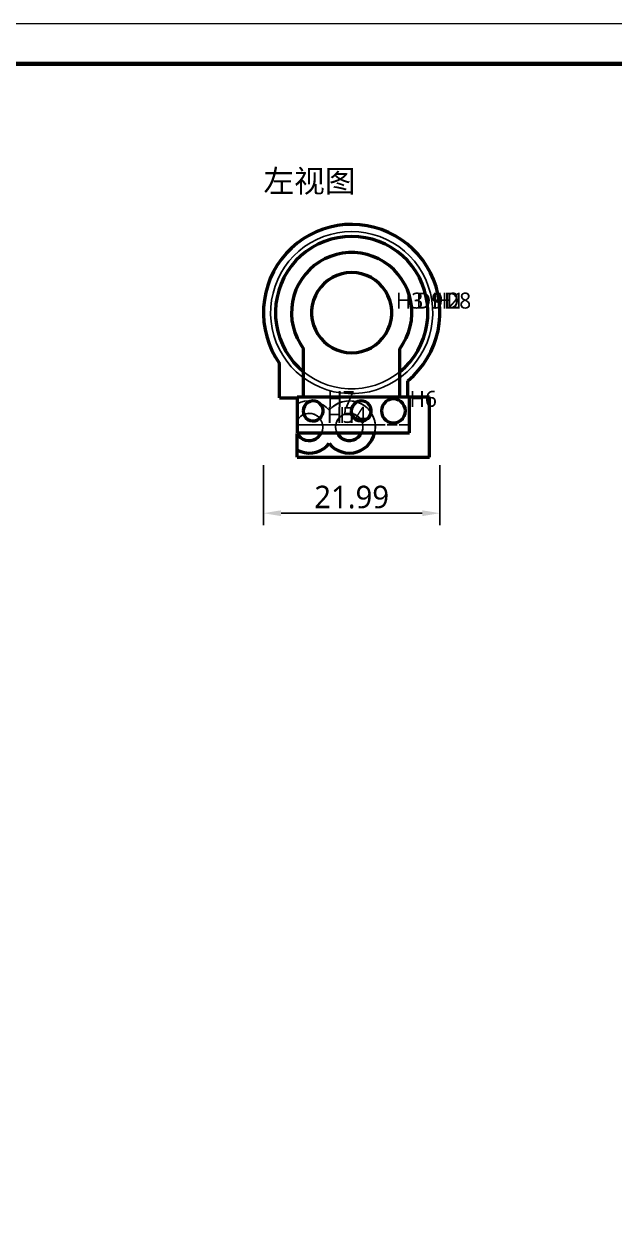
# Model space of a CAD drawing. Header units: millimetres. Extents: x 0 to 420, y 0 to 297.
# Drawn here: x 146.7 to 220.2, y 148.5 to 297 of the extents above; entities that cross this region are included whole.
import ezdxf

# ---------------------------------------------------------------- set-up
doc = ezdxf.new("R2010")
doc.units = ezdxf.units.MM
doc.linetypes.add('DASHED', pattern=[1.524, 1.27, -0.254])
for name, color, linetype, lineweight in [('DIM', 3, 'CONTINUOUS', 18), ('FRAME', 7, 'CONTINUOUS', 70), ('HIDDEN', 8, 'DASHED', 25), ('TEXT', 7, 'CONTINUOUS', 25), ('VISIBLE', 7, 'CONTINUOUS', 50)]:
    doc.layers.add(name, color=color, linetype=linetype, lineweight=lineweight)
doc.styles.add('CJK', font='NotoSansCJK-Regular.ttc')
doc.dimstyles.new('GB', dxfattribs={"dimtxt": 2.8, "dimasz": 2.2, "dimexe": 1.5, "dimexo": 1, "dimgap": 0.6, "dimtad": 1, "dimlfac": 100, "dimzin": 12, "dimdsep": 46, "dimtxsty": 'CJK', "dimcen": 2.5, "dimazin": 3, "dimtfac": 0.5, "dimtmove": 2, "dimatfit": 3})

msp = doc.modelspace()

# ---------------------------------------------------------------- linework, layer by layer
at = {"layer": 'FRAME', "lineweight": 18}
msp.add_lwpolyline([(0, 0), (420, 0), (420, 297), (0, 297)], close=True, dxfattribs=at)
at = {"layer": 'FRAME'}
msp.add_lwpolyline([(25, 5), (415, 5), (415, 292), (25, 292)], close=True, dxfattribs=at)
at = {"layer": 'HIDDEN'}
for points in [[(178.49718, 254.67544), (177.99675, 255.45548), (177.56375, 256.27486), (177.20126, 257.12779), (176.91186, 258.0082), (176.69759, 258.90985), (176.55998, 259.82634), (176.5, 260.75116), (176.51808, 261.67774), (176.6141, 262.59951), (176.78736, 263.50993), (177.03665, 264.40253), (177.36019, 265.27098), (177.75568, 266.10912), (178.22032, 266.91099), (178.75081, 267.6709), (179.34338, 268.38346), (179.99383, 269.04361), (180.69754, 269.64666), (181.44951, 270.18834), (182.24441, 270.6648), (183.0766, 271.07266), (183.94017, 271.40902), (184.82898, 271.67149), (185.73674, 271.85821), (186.65699, 271.96787), (187.5832, 271.99966), (188.5088, 271.95338), (189.42723, 271.82936), (190.33195, 271.62846), (191.21655, 271.35212), (192.07475, 271.0023), (192.90046, 270.58147), (193.68781, 270.09264), (194.43122, 269.53927), (195.12542, 268.92528), (195.76546, 268.25504), (196.34682, 267.5333), (196.86536, 266.76519), (197.3174, 265.95615), (197.69973, 265.11193), (198.00965, 264.23853), (198.24495, 263.34214), (198.40395, 262.42912), (198.48554, 261.50596), (198.48913, 260.57921), (198.4147, 259.65544), (198.26277, 258.74122), (198.03443, 257.84303), (197.73129, 256.96725), (197.35551, 256.1201), (196.90975, 255.30758), (196.39718, 254.53547), (195.82143, 253.80925), (195.1866, 253.13407), (194.49718, 252.51472)], [(187.49718, 271.1), (188.38982, 271.06048), (189.27548, 270.94222), (190.14721, 270.74615), (190.99821, 270.4738), (191.8218, 270.1273), (192.61155, 269.70938), (193.36127, 269.22329), (194.0651, 268.67284), (194.71753, 268.06234), (195.31344, 267.39657), (195.84819, 266.68074), (196.31757, 265.92045), (196.71792, 265.12164), (197.04611, 264.29059), (197.29957, 263.43377), (197.47631, 262.55791), (197.57495, 261.66986), (197.59471, 260.77657), (197.53545, 259.88502), (197.39763, 259.0022), (197.18232, 258.13502), (196.89121, 257.29025), (196.52659, 256.47453), (196.09129, 255.69422), (195.58873, 254.95543), (195.02285, 254.26395), (194.39807, 253.62519), (193.71928, 253.04415), (192.99179, 252.52537), (192.2213, 252.07292), (191.41384, 251.69034), (190.57572, 251.38061), (189.71351, 251.14617), (188.83396, 250.98885), (187.94394, 250.90989), (187.05043, 250.90989), (186.16041, 250.98885), (185.28086, 251.14617), (184.41865, 251.38061), (183.58053, 251.69034), (182.77307, 252.07292), (182.00258, 252.52537), (181.27509, 253.04415), (180.5963, 253.62519), (179.97152, 254.26395), (179.40564, 254.95543), (178.90308, 255.69422), (178.46778, 256.47453), (178.10316, 257.29025), (177.81205, 258.13502), (177.59674, 259.0022), (177.45892, 259.88502), (177.39966, 260.77657), (177.41942, 261.66986), (177.51806, 262.55791), (177.6948, 263.43377), (177.94826, 264.29059), (178.27644, 265.12164), (178.6768, 265.92045), (179.14618, 266.68074), (179.68093, 267.39657), (180.27684, 268.06234), (180.92927, 268.67284), (181.6331, 269.22329), (182.38282, 269.70938), (183.17257, 270.1273), (183.99616, 270.4738), (184.84716, 270.74615), (185.71889, 270.94222), (186.60455, 271.06048), (187.49718, 271.1)], [(187.49718, 271.1), (188.38982, 271.06048), (189.27548, 270.94222), (190.14721, 270.74615), (190.99821, 270.4738), (191.8218, 270.1273), (192.61155, 269.70938), (193.36127, 269.22329), (194.0651, 268.67284), (194.71753, 268.06234), (195.31344, 267.39657), (195.84819, 266.68074), (196.31757, 265.92045), (196.71792, 265.12164), (197.04611, 264.29059), (197.29957, 263.43377), (197.47631, 262.55791), (197.57495, 261.66986), (197.59471, 260.77657), (197.53545, 259.88502), (197.39763, 259.0022), (197.18232, 258.13502), (196.89121, 257.29025), (196.52659, 256.47453), (196.09129, 255.69422), (195.58873, 254.95543), (195.02285, 254.26395), (194.39807, 253.62519), (193.71928, 253.04415), (192.99179, 252.52537), (192.2213, 252.07292), (191.41384, 251.69034), (190.57572, 251.38061), (189.71351, 251.14617), (188.83396, 250.98885), (187.94394, 250.90989), (187.05043, 250.90989), (186.16041, 250.98885), (185.28086, 251.14617), (184.41865, 251.38061), (183.58053, 251.69034), (182.77307, 252.07292), (182.00258, 252.52537), (181.27509, 253.04415), (180.5963, 253.62519), (179.97152, 254.26395), (179.40564, 254.95543), (178.90308, 255.69422), (178.46778, 256.47453), (178.10316, 257.29025), (177.81205, 258.13502), (177.59674, 259.0022), (177.45892, 259.88502), (177.39966, 260.77657), (177.41942, 261.66986), (177.51806, 262.55791), (177.6948, 263.43377), (177.94826, 264.29059), (178.27644, 265.12164), (178.6768, 265.92045), (179.14618, 266.68074), (179.68093, 267.39657), (180.27684, 268.06234), (180.92927, 268.67284), (181.6331, 269.22329), (182.38282, 269.70938), (183.17257, 270.1273), (183.99616, 270.4738), (184.84716, 270.74615), (185.71889, 270.94222), (186.60455, 271.06048), (187.49718, 271.1)], [(187.49718, 271.1), (188.38982, 271.06048), (189.27548, 270.94222), (190.14721, 270.74615), (190.99821, 270.4738), (191.8218, 270.1273), (192.61155, 269.70938), (193.36127, 269.22329), (194.0651, 268.67284), (194.71753, 268.06234), (195.31344, 267.39657), (195.84819, 266.68074), (196.31757, 265.92045), (196.71792, 265.12164), (197.04611, 264.29059), (197.29957, 263.43377), (197.47631, 262.55791), (197.57495, 261.66986), (197.59471, 260.77657), (197.53545, 259.88502), (197.39763, 259.0022), (197.18232, 258.13502), (196.89121, 257.29025), (196.52659, 256.47453), (196.09129, 255.69422), (195.58873, 254.95543), (195.02285, 254.26395), (194.39807, 253.62519), (193.71928, 253.04415), (192.99179, 252.52537), (192.2213, 252.07292), (191.41384, 251.69034), (190.57572, 251.38061), (189.71351, 251.14617), (188.83396, 250.98885), (187.94394, 250.90989), (187.05043, 250.90989), (186.16041, 250.98885), (185.28086, 251.14617), (184.41865, 251.38061), (183.58053, 251.69034), (182.77307, 252.07292), (182.00258, 252.52537), (181.27509, 253.04415), (180.5963, 253.62519), (179.97152, 254.26395), (179.40564, 254.95543), (178.90308, 255.69422), (178.46778, 256.47453), (178.10316, 257.29025), (177.81205, 258.13502), (177.59674, 259.0022), (177.45892, 259.88502), (177.39966, 260.77657), (177.41942, 261.66986), (177.51806, 262.55791), (177.6948, 263.43377), (177.94826, 264.29059), (178.27644, 265.12164), (178.6768, 265.92045), (179.14618, 266.68074), (179.68093, 267.39657), (180.27684, 268.06234), (180.92927, 268.67284), (181.6331, 269.22329), (182.38282, 269.70938), (183.17257, 270.1273), (183.99616, 270.4738), (184.84716, 270.74615), (185.71889, 270.94222), (186.60455, 271.06048), (187.49718, 271.1)], [(187.49718, 271.1), (188.38982, 271.06048), (189.27548, 270.94222), (190.14721, 270.74615), (190.99821, 270.4738), (191.8218, 270.1273), (192.61155, 269.70938), (193.36127, 269.22329), (194.0651, 268.67284), (194.71753, 268.06234), (195.31344, 267.39657), (195.84819, 266.68074), (196.31757, 265.92045), (196.71792, 265.12164), (197.04611, 264.29059), (197.29957, 263.43377), (197.47631, 262.55791), (197.57495, 261.66986), (197.59471, 260.77657), (197.53545, 259.88502), (197.39763, 259.0022), (197.18232, 258.13502), (196.89121, 257.29025), (196.52659, 256.47453), (196.09129, 255.69422), (195.58873, 254.95543), (195.02285, 254.26395), (194.39807, 253.62519), (193.71928, 253.04415), (192.99179, 252.52537), (192.2213, 252.07292), (191.41384, 251.69034), (190.57572, 251.38061), (189.71351, 251.14617), (188.83396, 250.98885), (187.94394, 250.90989), (187.05043, 250.90989), (186.16041, 250.98885), (185.28086, 251.14617), (184.41865, 251.38061), (183.58053, 251.69034), (182.77307, 252.07292), (182.00258, 252.52537), (181.27509, 253.04415), (180.5963, 253.62519), (179.97152, 254.26395), (179.40564, 254.95543), (178.90308, 255.69422), (178.46778, 256.47453), (178.10316, 257.29025), (177.81205, 258.13502), (177.59674, 259.0022), (177.45892, 259.88502), (177.39966, 260.77657), (177.41942, 261.66986), (177.51806, 262.55791), (177.6948, 263.43377), (177.94826, 264.29059), (178.27644, 265.12164), (178.6768, 265.92045), (179.14618, 266.68074), (179.68093, 267.39657), (180.27684, 268.06234), (180.92927, 268.67284), (181.6331, 269.22329), (182.38282, 269.70938), (183.17257, 270.1273), (183.99616, 270.4738), (184.84716, 270.74615), (185.71889, 270.94222), (186.60455, 271.06048), (187.49718, 271.1)], [(187.49718, 270.5), (186.6333, 270.46064), (185.77658, 270.34289), (184.93412, 270.14771), (184.11289, 269.87674), (183.31971, 269.53221), (182.56114, 269.11698), (181.84347, 268.6345), (181.17265, 268.08875), (180.55424, 267.48425), (179.99336, 266.82603), (179.49466, 266.11954), (179.06228, 265.37062), (178.69978, 264.58548), (178.41018, 263.77064), (178.19589, 262.93283), (178.05866, 262.07901), (177.99965, 261.21625), (178.01933, 260.3517), (178.11755, 259.49252), (178.2935, 258.64583), (178.54571, 257.81864), (178.87209, 257.01782), (179.26994, 256.25), (179.73597, 255.52154), (180.26631, 254.83847), (180.85657, 254.20646), (181.50185, 253.63074), (182.19681, 253.11609), (182.93569, 252.66677), (183.71237, 252.28649), (184.52042, 251.97842), (185.35313, 251.74511), (186.2036, 251.58848), (187.0648, 251.50985), (187.92957, 251.50985), (188.79077, 251.58848), (189.64124, 251.74511), (190.47395, 251.97842), (191.282, 252.28649), (192.05868, 252.66677), (192.79756, 253.11609), (193.49252, 253.63074), (194.1378, 254.20646), (194.72806, 254.83847), (195.2584, 255.52154), (195.72443, 256.25), (196.12228, 257.01782), (196.44866, 257.81864), (196.70087, 258.64583), (196.87682, 259.49252), (196.97504, 260.3517), (196.99472, 261.21625), (196.93571, 262.07901), (196.79848, 262.93283), (196.58419, 263.77064), (196.29459, 264.58548), (195.93209, 265.37062), (195.49971, 266.11954), (195.00101, 266.82603), (194.44013, 267.48425), (193.82172, 268.08875), (193.1509, 268.6345), (192.43323, 269.11698), (191.67466, 269.53221), (190.88148, 269.87674), (190.06025, 270.14771), (189.21779, 270.34289), (188.36107, 270.46064), (187.49718, 270.5)], [(187.49718, 270.5), (186.6333, 270.46064), (185.77658, 270.34289), (184.93412, 270.14771), (184.11289, 269.87674), (183.31971, 269.53221), (182.56114, 269.11698), (181.84347, 268.6345), (181.17265, 268.08875), (180.55424, 267.48425), (179.99336, 266.82603), (179.49466, 266.11954), (179.06228, 265.37062), (178.69978, 264.58548), (178.41018, 263.77064), (178.19589, 262.93283), (178.05866, 262.07901), (177.99965, 261.21625), (178.01933, 260.3517), (178.11755, 259.49252), (178.2935, 258.64583), (178.54571, 257.81864), (178.87209, 257.01782), (179.26994, 256.25), (179.73597, 255.52154), (180.26631, 254.83847), (180.85657, 254.20646), (181.50185, 253.63074), (182.19681, 253.11609), (182.93569, 252.66677), (183.71237, 252.28649), (184.52042, 251.97842), (185.35313, 251.74511), (186.2036, 251.58848), (187.0648, 251.50985), (187.92957, 251.50985), (188.79077, 251.58848), (189.64124, 251.74511), (190.47395, 251.97842), (191.282, 252.28649), (192.05868, 252.66677), (192.79756, 253.11609), (193.49252, 253.63074), (194.1378, 254.20646), (194.72806, 254.83847), (195.2584, 255.52154), (195.72443, 256.25), (196.12228, 257.01782), (196.44866, 257.81864), (196.70087, 258.64583), (196.87682, 259.49252), (196.97504, 260.3517), (196.99472, 261.21625), (196.93571, 262.07901), (196.79848, 262.93283), (196.58419, 263.77064), (196.29459, 264.58548), (195.93209, 265.37062), (195.49971, 266.11954), (195.00101, 266.82603), (194.44013, 267.48425), (193.82172, 268.08875), (193.1509, 268.6345), (192.43323, 269.11698), (191.67466, 269.53221), (190.88148, 269.87674), (190.06025, 270.14771), (189.21779, 270.34289), (188.36107, 270.46064), (187.49718, 270.5)], [(187.49718, 270.5), (186.6333, 270.46064), (185.77658, 270.34289), (184.93412, 270.14771), (184.11289, 269.87674), (183.31971, 269.53221), (182.56114, 269.11698), (181.84347, 268.6345), (181.17265, 268.08875), (180.55424, 267.48425), (179.99336, 266.82603), (179.49466, 266.11954), (179.06228, 265.37062), (178.69978, 264.58548), (178.41018, 263.77064), (178.19589, 262.93283), (178.05866, 262.07901), (177.99965, 261.21625), (178.01933, 260.3517), (178.11755, 259.49252), (178.2935, 258.64583), (178.54571, 257.81864), (178.87209, 257.01782), (179.26994, 256.25), (179.73597, 255.52154), (180.26631, 254.83847), (180.85657, 254.20646), (181.50185, 253.63074), (182.19681, 253.11609), (182.93569, 252.66677), (183.71237, 252.28649), (184.52042, 251.97842), (185.35313, 251.74511), (186.2036, 251.58848), (187.0648, 251.50985), (187.92957, 251.50985), (188.79077, 251.58848), (189.64124, 251.74511), (190.47395, 251.97842), (191.282, 252.28649), (192.05868, 252.66677), (192.79756, 253.11609), (193.49252, 253.63074), (194.1378, 254.20646), (194.72806, 254.83847), (195.2584, 255.52154), (195.72443, 256.25), (196.12228, 257.01782), (196.44866, 257.81864), (196.70087, 258.64583), (196.87682, 259.49252), (196.97504, 260.3517), (196.99472, 261.21625), (196.93571, 262.07901), (196.79848, 262.93283), (196.58419, 263.77064), (196.29459, 264.58548), (195.93209, 265.37062), (195.49971, 266.11954), (195.00101, 266.82603), (194.44013, 267.48425), (193.82172, 268.08875), (193.1509, 268.6345), (192.43323, 269.11698), (191.67466, 269.53221), (190.88148, 269.87674), (190.06025, 270.14771), (189.21779, 270.34289), (188.36107, 270.46064), (187.49718, 270.5)], [(187.49718, 270.5), (186.6333, 270.46064), (185.77658, 270.34289), (184.93412, 270.14771), (184.11289, 269.87674), (183.31971, 269.53221), (182.56114, 269.11698), (181.84347, 268.6345), (181.17265, 268.08875), (180.55424, 267.48425), (179.99336, 266.82603), (179.49466, 266.11954), (179.06228, 265.37062), (178.69978, 264.58548), (178.41018, 263.77064), (178.19589, 262.93283), (178.05866, 262.07901), (177.99965, 261.21625), (178.01933, 260.3517), (178.11755, 259.49252), (178.2935, 258.64583), (178.54571, 257.81864), (178.87209, 257.01782), (179.26994, 256.25), (179.73597, 255.52154), (180.26631, 254.83847), (180.85657, 254.20646), (181.50185, 253.63074), (182.19681, 253.11609), (182.93569, 252.66677), (183.71237, 252.28649), (184.52042, 251.97842), (185.35313, 251.74511), (186.2036, 251.58848), (187.0648, 251.50985), (187.92957, 251.50985), (188.79077, 251.58848), (189.64124, 251.74511), (190.47395, 251.97842), (191.282, 252.28649), (192.05868, 252.66677), (192.79756, 253.11609), (193.49252, 253.63074), (194.1378, 254.20646), (194.72806, 254.83847), (195.2584, 255.52154), (195.72443, 256.25), (196.12228, 257.01782), (196.44866, 257.81864), (196.70087, 258.64583), (196.87682, 259.49252), (196.97504, 260.3517), (196.99472, 261.21625), (196.93571, 262.07901), (196.79848, 262.93283), (196.58419, 263.77064), (196.29459, 264.58548), (195.93209, 265.37062), (195.49971, 266.11954), (195.00101, 266.82603), (194.44013, 267.48425), (193.82172, 268.08875), (193.1509, 268.6345), (192.43323, 269.11698), (191.67466, 269.53221), (190.88148, 269.87674), (190.06025, 270.14771), (189.21779, 270.34289), (188.36107, 270.46064), (187.49718, 270.5)], [(187.49718, 270.5), (186.6333, 270.46064), (185.77658, 270.34289), (184.93412, 270.14771), (184.11289, 269.87674), (183.31971, 269.53221), (182.56114, 269.11698), (181.84347, 268.6345), (181.17265, 268.08875), (180.55424, 267.48425), (179.99336, 266.82603), (179.49466, 266.11954), (179.06228, 265.37062), (178.69978, 264.58548), (178.41018, 263.77064), (178.19589, 262.93283), (178.05866, 262.07901), (177.99965, 261.21625), (178.01933, 260.3517), (178.11755, 259.49252), (178.2935, 258.64583), (178.54571, 257.81864), (178.87209, 257.01782), (179.26994, 256.25), (179.73597, 255.52154), (180.26631, 254.83847), (180.85657, 254.20646), (181.50185, 253.63074), (182.19681, 253.11609), (182.93569, 252.66677), (183.71237, 252.28649), (184.52042, 251.97842), (185.35313, 251.74511), (186.2036, 251.58848), (187.0648, 251.50985), (187.92957, 251.50985), (188.79077, 251.58848), (189.64124, 251.74511), (190.47395, 251.97842), (191.282, 252.28649), (192.05868, 252.66677), (192.79756, 253.11609), (193.49252, 253.63074), (194.1378, 254.20646), (194.72806, 254.83847), (195.2584, 255.52154), (195.72443, 256.25), (196.12228, 257.01782), (196.44866, 257.81864), (196.70087, 258.64583), (196.87682, 259.49252), (196.97504, 260.3517), (196.99472, 261.21625), (196.93571, 262.07901), (196.79848, 262.93283), (196.58419, 263.77064), (196.29459, 264.58548), (195.93209, 265.37062), (195.49971, 266.11954), (195.00101, 266.82603), (194.44013, 267.48425), (193.82172, 268.08875), (193.1509, 268.6345), (192.43323, 269.11698), (191.67466, 269.53221), (190.88148, 269.87674), (190.06025, 270.14771), (189.21779, 270.34289), (188.36107, 270.46064), (187.49718, 270.5)], [(181.49718, 256.5), (181.06634, 257.1407), (180.70365, 257.82229), (180.41295, 258.53756), (180.19733, 259.27893), (180.05907, 260.03854), (179.99963, 260.80834), (180.01966, 261.58017), (180.11893, 262.34585), (180.29639, 263.09726), (180.55016, 263.82645), (180.87756, 264.52569), (181.2751, 265.18756), (181.73859, 265.80506), (182.26311, 266.37163), (182.84309, 266.88128), (183.4724, 267.32859), (184.14436, 267.70884), (184.85185, 268.01799), (185.58738, 268.25277), (186.34314, 268.41068), (187.11114, 268.49006), (187.88323, 268.49006), (188.65123, 268.41068), (189.40699, 268.25277), (190.14252, 268.01799), (190.85001, 267.70884), (191.52197, 267.32859), (192.15128, 266.88128), (192.73126, 266.37163), (193.25578, 265.80506), (193.71927, 265.18756), (194.11681, 264.52569), (194.44421, 263.82645), (194.69798, 263.09726), (194.87544, 262.34585), (194.97471, 261.58017), (194.99474, 260.80834), (194.9353, 260.03854), (194.79704, 259.27893), (194.58142, 258.53756), (194.29072, 257.82229), (193.92803, 257.1407), (193.49718, 256.5)], [(187.49718, 266), (186.87052, 265.96057), (186.25374, 265.84292), (185.65656, 265.64888), (185.08842, 265.38153), (184.55826, 265.04508), (184.07445, 264.64484), (183.64462, 264.18712), (183.27555, 263.67913), (182.97305, 263.1289), (182.7419, 262.54508), (182.58575, 261.93691), (182.50705, 261.31395), (182.50705, 260.68605), (182.58575, 260.06309), (182.7419, 259.45492), (182.97305, 258.8711), (183.27555, 258.32087), (183.64462, 257.81288), (184.07445, 257.35516), (184.55826, 256.95492), (185.08842, 256.61847), (185.65656, 256.35112), (186.25374, 256.15708), (186.87052, 256.03943), (187.49718, 256), (188.12385, 256.03943), (188.74063, 256.15708), (189.33781, 256.35112), (189.90595, 256.61847), (190.43611, 256.95492), (190.91992, 257.35516), (191.34975, 257.81288), (191.71882, 258.32087), (192.02132, 258.8711), (192.25247, 259.45492), (192.40862, 260.06309), (192.48732, 260.68605), (192.48732, 261.31395), (192.40862, 261.93691), (192.25247, 262.54508), (192.02132, 263.1289), (191.71882, 263.67913), (191.34975, 264.18712), (190.91992, 264.64484), (190.43611, 265.04508), (189.90595, 265.38153), (189.33781, 265.64888), (188.74063, 265.84292), (188.12385, 265.96057), (187.49718, 266)], [(181.49718, 250.5), (181.49718, 256.5)], [(193.49718, 250.5), (193.49718, 256.5)], [(178.49718, 250.4), (178.49718, 254.67544)], [(181.49718, 253.63454), (182.19249, 253.119), (182.93183, 252.66888), (183.70906, 252.28793), (184.51775, 251.9793), (185.35117, 251.74556), (186.20241, 251.58865), (187.0644, 251.50986), (187.92997, 251.50986), (188.79196, 251.58865), (189.6432, 251.74556), (190.47662, 251.9793), (191.28531, 252.28793), (192.06254, 252.66888), (192.80188, 253.119), (193.49718, 253.63454)], [(194.49718, 250.5), (194.49718, 252.51472)], [(178.49718, 250.4), (180.69718, 250.4)], [(197.19718, 250.5), (180.69718, 250.5)], [(180.69718, 250.5), (194.49718, 250.5)], [(194.49718, 250.5), (180.69718, 250.5)], [(180.69718, 250.5), (180.69718, 247.55)], [(180.69718, 250.4), (180.69718, 250.5)], [(180.69718, 250.4), (180.69718, 250.5)], [(184.69718, 248.82666), (184.35679, 249.1787), (183.96737, 249.47561), (183.53776, 249.71063), (183.07772, 249.87844), (182.59768, 249.97523), (182.10856, 249.99879), (181.62144, 249.9486), (181.1474, 249.82578), (180.69718, 249.63314)], [(184.69718, 248.82666), (184.35679, 249.1787), (183.96737, 249.47561), (183.53776, 249.71063), (183.07772, 249.87844), (182.59768, 249.97523), (182.10856, 249.99879), (181.62144, 249.9486), (181.1474, 249.82578), (180.69718, 249.63314)], [(180.69718, 249.63314), (180.69718, 247)], [(180.69718, 247.55), (180.69718, 249.63314)], [(181.44718, 248.75), (181.48646, 249.06086), (181.6018, 249.35219), (181.78597, 249.60568), (182.0274, 249.80541), (182.31091, 249.93882), (182.6187, 249.99753), (182.93141, 249.97786), (183.22941, 249.88103), (183.49396, 249.71314), (183.70846, 249.48473), (183.85941, 249.21016), (183.93733, 248.90667), (183.93733, 248.59333), (183.85941, 248.28984), (183.70846, 248.01527), (183.49396, 247.78686), (183.22941, 247.61897), (182.93141, 247.52214), (182.6187, 247.50247), (182.31091, 247.56118), (182.0274, 247.69459), (181.78597, 247.89432), (181.6018, 248.14781), (181.48646, 248.43914), (181.44718, 248.75)], [(193.49718, 250.5), (181.49718, 250.5)], [(193.49718, 250.5), (181.49718, 250.5)], [(184.69718, 248.82666), (185.03126, 249.17307), (185.41283, 249.46635), (185.83352, 249.70007), (186.28412, 249.8691), (186.75473, 249.96974), (187.23505, 249.99978), (187.71454, 249.95856), (188.18268, 249.84698), (188.62922, 249.6675), (189.04435, 249.42404), (189.41898, 249.12195), (189.74489, 248.76784), (190.01494, 248.36949), (190.2232, 247.93563), (190.36511, 247.47577), (190.43756, 247)], [(184.69718, 244.67334), (185.04295, 244.31654), (185.43905, 244.0166), (185.87625, 243.78055), (186.34432, 243.6139), (186.83233, 243.52055), (187.32886, 243.50267), (187.82231, 243.56069), (188.30116, 243.69325), (188.7542, 243.89724), (189.17085, 244.16792), (189.54137, 244.49894), (189.85711, 244.88257), (190.11068, 245.30985), (190.29616, 245.77078), (190.40921, 246.2546), (190.44718, 246.75), (190.40921, 247.2454), (190.29616, 247.72922), (190.11068, 248.19015), (189.85711, 248.61743), (189.54137, 249.00106), (189.17085, 249.33208), (188.7542, 249.60276), (188.30116, 249.80675), (187.82231, 249.93931), (187.32886, 249.99733), (186.83233, 249.97945), (186.34432, 249.8861), (185.87625, 249.71945), (185.43905, 249.4834), (185.04295, 249.18346), (184.69718, 248.82666)], [(187.44718, 248.75), (187.48646, 249.06086), (187.6018, 249.35219), (187.78597, 249.60568), (188.0274, 249.80541), (188.31091, 249.93882), (188.6187, 249.99753), (188.93141, 249.97786), (189.22941, 249.88103), (189.49396, 249.71314), (189.70846, 249.48473), (189.85941, 249.21016), (189.93733, 248.90667), (189.93733, 248.59333), (189.85941, 248.28984), (189.70846, 248.01527), (189.49396, 247.78686), (189.22941, 247.61897), (188.93141, 247.52214), (188.6187, 247.50247), (188.31091, 247.56118), (188.0274, 247.69459), (187.78597, 247.89432), (187.6018, 248.14781), (187.48646, 248.43914), (187.44718, 248.75)], [(192.69718, 250.25), (193.03097, 250.21239), (193.34801, 250.10145), (193.63242, 249.92275), (193.86993, 249.68523), (194.04864, 249.40083), (194.15958, 249.08378), (194.19718, 248.75), (194.15958, 248.41622), (194.04864, 248.09917), (193.86993, 247.81477), (193.63242, 247.57725), (193.34801, 247.39855), (193.03097, 247.28761), (192.69718, 247.25), (192.3634, 247.28761), (192.04636, 247.39855), (191.76195, 247.57725), (191.52444, 247.81477), (191.34573, 248.09917), (191.23479, 248.41622), (191.19718, 248.75), (191.23479, 249.08378), (191.34573, 249.40083), (191.52444, 249.68523), (191.76195, 249.92275), (192.04636, 250.10145), (192.3634, 250.21239), (192.69718, 250.25)], [(194.69718, 247), (194.69718, 250.5)], [(197.19718, 243), (197.19718, 250.5)], [(180.69718, 245.95), (180.89924, 245.65212), (181.15949, 245.40345), (181.46626, 245.21516), (181.80579, 245.09567), (182.16287, 245.05035), (182.52149, 245.08122), (182.86557, 245.18691), (183.17969, 245.36267), (183.44976, 245.60063), (183.66368, 245.89011), (183.81185, 246.21815), (183.88763, 246.57003), (183.88763, 246.92997), (183.81185, 247.28185), (183.66368, 247.60989), (183.44976, 247.89937), (183.17969, 248.13733), (182.86557, 248.31309), (182.52149, 248.41878), (182.16287, 248.44965), (181.80579, 248.40433), (181.46626, 248.28484), (181.15949, 248.09655), (180.89924, 247.84788), (180.69718, 247.55)], [(183.7228, 246), (183.84447, 246.32995), (183.89565, 246.67788), (183.87415, 247.02889), (183.78089, 247.36797), (183.61985, 247.68061), (183.39793, 247.95342), (183.12463, 248.17473), (182.81164, 248.33507), (182.47235, 248.42758), (182.12129, 248.44831), (181.77348, 248.39635), (181.4438, 248.27395), (181.14636, 248.08632), (180.89388, 247.84152), (180.69718, 247.55)], [(187.19718, 248.45), (186.85483, 248.41517), (186.52651, 248.31211), (186.22566, 248.14504), (185.96463, 247.92081), (185.7541, 247.64861), (185.6027, 247.33959), (185.51663, 247.0064), (185.49943, 246.66271), (185.55179, 246.3226), (185.67157, 246)], [(187.19718, 248.45), (186.83174, 248.41025), (186.48337, 248.29288), (186.16839, 248.10336), (185.90151, 247.85056), (185.69521, 247.54629), (185.55915, 247.2048), (185.49968, 246.84204), (185.51958, 246.47497), (185.61792, 246.12077), (185.79011, 245.79598), (186.0281, 245.51581), (186.32074, 245.29334), (186.65437, 245.13899), (187.01338, 245.05997), (187.38099, 245.05997), (187.74, 245.13899), (188.07363, 245.29334), (188.36627, 245.51581), (188.60426, 245.79598), (188.77645, 246.12077), (188.87479, 246.47497), (188.89469, 246.84204), (188.83522, 247.2048), (188.69916, 247.54629), (188.49286, 247.85056), (188.22598, 248.10336), (187.911, 248.29288), (187.56263, 248.41025), (187.19718, 248.45)], [(188.7228, 246), (188.84258, 246.3226), (188.89494, 246.66271), (188.87774, 247.0064), (188.79167, 247.33959), (188.64027, 247.64861), (188.42974, 247.92081), (188.16871, 248.14504), (187.86786, 248.31211), (187.53954, 248.41517), (187.19718, 248.45)], [(180.69718, 246), (180.69718, 247)], [(194.69718, 247), (180.69718, 247)], [(180.69718, 247), (190.43756, 247)], [(190.35946, 246), (190.43732, 246.49697), (190.43756, 247)], [(194.69718, 247), (190.43756, 247)], [(194.69718, 246), (194.69718, 247)], [(180.69718, 246), (194.69718, 246)], [(180.69718, 245.95), (180.69718, 243)], [(180.69718, 243.86686), (181.1474, 243.67422), (181.62144, 243.5514), (182.10856, 243.50121), (182.59768, 243.52477), (183.07772, 243.62156), (183.53776, 243.78937), (183.96737, 244.02439), (184.35679, 244.3213), (184.69718, 244.67334)], [(180.69718, 243), (197.19718, 243)]]:
    msp.add_lwpolyline(points, dxfattribs=at)
at = {"layer": 'VISIBLE'}
for points in [[(194.49718, 252.51472), (195.1866, 253.13407), (195.82143, 253.80925), (196.39718, 254.53547), (196.90975, 255.30758), (197.35551, 256.1201), (197.73129, 256.96725), (198.03443, 257.84303), (198.26277, 258.74122), (198.4147, 259.65544), (198.48913, 260.57921), (198.48554, 261.50596), (198.40395, 262.42912), (198.24495, 263.34214), (198.00965, 264.23853), (197.69973, 265.11193), (197.3174, 265.95615), (196.86536, 266.76519), (196.34682, 267.5333), (195.76546, 268.25504), (195.12542, 268.92528), (194.43122, 269.53927), (193.68781, 270.09264), (192.90046, 270.58147), (192.07475, 271.0023), (191.21655, 271.35212), (190.33195, 271.62846), (189.42723, 271.82936), (188.5088, 271.95338), (187.5832, 271.99966), (186.65699, 271.96787), (185.73674, 271.85821), (184.82898, 271.67149), (183.94017, 271.40902), (183.0766, 271.07266), (182.24441, 270.6648), (181.44951, 270.18834), (180.69754, 269.64666), (179.99383, 269.04361), (179.34338, 268.38346), (178.75081, 267.6709), (178.22032, 266.91099), (177.75568, 266.10912), (177.36019, 265.27098), (177.03665, 264.40253), (176.78736, 263.50993), (176.6141, 262.59951), (176.51808, 261.67774), (176.5, 260.75116), (176.55998, 259.82634), (176.69759, 258.90985), (176.91186, 258.0082), (177.20126, 257.12779), (177.56375, 256.27486), (177.99675, 255.45548), (178.49718, 254.67544)], [(187.49718, 270.5), (186.63353, 270.46066), (185.77702, 270.34297), (184.93476, 270.14789), (184.11372, 269.87706), (183.32071, 269.5327), (182.56228, 269.11768), (181.84472, 268.63542), (181.17398, 268.08993), (180.55561, 267.48572), (179.99473, 266.82779), (179.49598, 266.1216), (179.06351, 265.37299), (178.70087, 264.58816), (178.41109, 263.77362), (178.19657, 262.9361), (178.05907, 262.08255), (177.99973, 261.22004), (178.01906, 260.3557), (178.11688, 259.49669), (178.29239, 258.65014), (178.54414, 257.82305), (178.87004, 257.02227), (179.26738, 256.25444), (179.73289, 255.52591), (180.2627, 254.84271), (180.85243, 254.21051), (181.49718, 253.63454)], [(193.49718, 253.63454), (194.14194, 254.21051), (194.73167, 254.84271), (195.26148, 255.52591), (195.72699, 256.25444), (196.12433, 257.02227), (196.45023, 257.82305), (196.70198, 258.65014), (196.87749, 259.49669), (196.97531, 260.3557), (196.99464, 261.22004), (196.9353, 262.08255), (196.7978, 262.9361), (196.58328, 263.77362), (196.2935, 264.58816), (195.93086, 265.37299), (195.49838, 266.1216), (194.99964, 266.82779), (194.43876, 267.48572), (193.82039, 268.08993), (193.14965, 268.63542), (192.43209, 269.11768), (191.67366, 269.5327), (190.88065, 269.87706), (190.05961, 270.14789), (189.21735, 270.34297), (188.36084, 270.46066), (187.49718, 270.5)], [(193.49718, 256.5), (193.92803, 257.1407), (194.29072, 257.82229), (194.58142, 258.53756), (194.79704, 259.27893), (194.9353, 260.03854), (194.99474, 260.80834), (194.97471, 261.58017), (194.87544, 262.34585), (194.69798, 263.09726), (194.44421, 263.82645), (194.11681, 264.52569), (193.71927, 265.18756), (193.25578, 265.80506), (192.73126, 266.37163), (192.15128, 266.88128), (191.52197, 267.32859), (190.85001, 267.70884), (190.14252, 268.01799), (189.40699, 268.25277), (188.65123, 268.41068), (187.88323, 268.49006), (187.11114, 268.49006), (186.34314, 268.41068), (185.58738, 268.25277), (184.85185, 268.01799), (184.14436, 267.70884), (183.4724, 267.32859), (182.84309, 266.88128), (182.26311, 266.37163), (181.73859, 265.80506), (181.2751, 265.18756), (180.87756, 264.52569), (180.55016, 263.82645), (180.29639, 263.09726), (180.11893, 262.34585), (180.01966, 261.58017), (179.99963, 260.80834), (180.05907, 260.03854), (180.19733, 259.27893), (180.41295, 258.53756), (180.70365, 257.82229), (181.06634, 257.1407), (181.49718, 256.5)], [(187.49718, 266), (186.87052, 265.96057), (186.25374, 265.84292), (185.65656, 265.64888), (185.08842, 265.38153), (184.55826, 265.04508), (184.07445, 264.64484), (183.64462, 264.18712), (183.27555, 263.67913), (182.97305, 263.1289), (182.7419, 262.54508), (182.58575, 261.93691), (182.50705, 261.31395), (182.50705, 260.68605), (182.58575, 260.06309), (182.7419, 259.45492), (182.97305, 258.8711), (183.27555, 258.32087), (183.64462, 257.81288), (184.07445, 257.35516), (184.55826, 256.95492), (185.08842, 256.61847), (185.65656, 256.35112), (186.25374, 256.15708), (186.87052, 256.03943), (187.49718, 256), (188.12385, 256.03943), (188.74063, 256.15708), (189.33781, 256.35112), (189.90595, 256.61847), (190.43611, 256.95492), (190.91992, 257.35516), (191.34975, 257.81288), (191.71882, 258.32087), (192.02132, 258.8711), (192.25247, 259.45492), (192.40862, 260.06309), (192.48732, 260.68605), (192.48732, 261.31395), (192.40862, 261.93691), (192.25247, 262.54508), (192.02132, 263.1289), (191.71882, 263.67913), (191.34975, 264.18712), (190.91992, 264.64484), (190.43611, 265.04508), (189.90595, 265.38153), (189.33781, 265.64888), (188.74063, 265.84292), (188.12385, 265.96057), (187.49718, 266)], [(181.49718, 250.5), (181.49718, 256.5)], [(193.49718, 250.5), (193.49718, 256.5)], [(178.49718, 250.4), (178.49718, 254.67544)], [(194.49718, 250.5), (194.49718, 252.51472)], [(178.49718, 250.4), (180.69718, 250.4)], [(180.69718, 250.5), (194.69718, 250.5)], [(180.69718, 250.5), (180.69718, 246)], [(181.44718, 248.75), (181.48646, 248.43914), (181.6018, 248.14781), (181.78597, 247.89432), (182.0274, 247.69459), (182.31091, 247.56118), (182.6187, 247.50247), (182.93141, 247.52214), (183.22941, 247.61897), (183.49396, 247.78686), (183.70846, 248.01527), (183.85941, 248.28984), (183.93733, 248.59333), (183.93733, 248.90667), (183.85941, 249.21016), (183.70846, 249.48473), (183.49396, 249.71314), (183.22941, 249.88103), (182.93141, 249.97786), (182.6187, 249.99753), (182.31091, 249.93882), (182.0274, 249.80541), (181.78597, 249.60568), (181.6018, 249.35219), (181.48646, 249.06086), (181.44718, 248.75)], [(187.44718, 248.75), (187.48646, 248.43914), (187.6018, 248.14781), (187.78597, 247.89432), (188.0274, 247.69459), (188.31091, 247.56118), (188.6187, 247.50247), (188.93141, 247.52214), (189.22941, 247.61897), (189.49396, 247.78686), (189.70846, 248.01527), (189.85941, 248.28984), (189.93733, 248.59333), (189.93733, 248.90667), (189.85941, 249.21016), (189.70846, 249.48473), (189.49396, 249.71314), (189.22941, 249.88103), (188.93141, 249.97786), (188.6187, 249.99753), (188.31091, 249.93882), (188.0274, 249.80541), (187.78597, 249.60568), (187.6018, 249.35219), (187.48646, 249.06086), (187.44718, 248.75)], [(192.69718, 250.25), (192.3634, 250.21239), (192.04636, 250.10145), (191.76195, 249.92275), (191.52444, 249.68523), (191.34573, 249.40083), (191.23479, 249.08378), (191.19718, 248.75), (191.23479, 248.41622), (191.34573, 248.09917), (191.52444, 247.81477), (191.76195, 247.57725), (192.04636, 247.39855), (192.3634, 247.28761), (192.69718, 247.25), (193.03097, 247.28761), (193.34801, 247.39855), (193.63242, 247.57725), (193.86993, 247.81477), (194.04864, 248.09917), (194.15958, 248.41622), (194.19718, 248.75), (194.15958, 249.08378), (194.04864, 249.40083), (193.86993, 249.68523), (193.63242, 249.92275), (193.34801, 250.10145), (193.03097, 250.21239), (192.69718, 250.25)], [(194.69718, 246), (194.69718, 250.5)], [(194.69718, 250.5), (197.19718, 250.5)], [(197.19718, 243), (197.19718, 250.5)], [(180.69718, 246), (194.69718, 246)], [(180.69718, 245.95), (180.8855, 245.66857), (181.12586, 245.43005), (181.40873, 245.2439), (181.72288, 245.11751), (182.05585, 245.05589), (182.39442, 245.06148), (182.72517, 245.13407), (183.03498, 245.27077), (183.31154, 245.46617), (183.54388, 245.7125), (183.7228, 246)], [(180.69718, 243.86686), (180.69718, 245.95)], [(184.69718, 244.67334), (185.03002, 244.32804), (185.41006, 244.03547), (185.82901, 243.80202), (186.27775, 243.63277), (186.74652, 243.5314), (187.2251, 243.50012), (187.70307, 243.53961), (188.17003, 243.64902), (188.6158, 243.82596), (189.03068, 244.06657), (189.40563, 244.36562), (189.73249, 244.7166), (190.00413, 245.11185), (190.21465, 245.54278), (190.35946, 246)], [(185.67157, 246), (185.85361, 245.70846), (186.09057, 245.4595), (186.37276, 245.26328), (186.68865, 245.12784), (187.02533, 245.05871), (187.36904, 245.05871), (187.70572, 245.12784), (188.02161, 245.26328), (188.3038, 245.4595), (188.54076, 245.70846), (188.7228, 246)], [(180.69718, 243.86686), (181.1474, 243.67422), (181.62144, 243.5514), (182.10856, 243.50121), (182.59768, 243.52477), (183.07772, 243.62156), (183.53776, 243.78937), (183.96737, 244.02439), (184.35679, 244.3213), (184.69718, 244.67334)], [(180.69718, 243), (180.69718, 243.86686)], [(180.69718, 243), (197.19718, 243)]]:
    msp.add_lwpolyline(points, dxfattribs=at)

# ---------------------------------------------------------------- texts
at = {"layer": 'DIM', "style": 'CJK'}
for s, p in [('H3', (192.99718, 261.5)), ('D9', (195.49718, 261.5)), ('H2', (197.49718, 261.5)), ('H1', (198.09718, 261.5)), ('D8', (198.99718, 261.5)), ('H7', (184.44718, 249.25)), ('H6', (194.69718, 249.25)), ('H5', (184.39718, 247.25)), ('H4', (185.94718, 247.25))]:
    msp.add_text(s, height=2, dxfattribs=at).set_placement(p)
at = {"layer": 'TEXT', "style": 'CJK'}
msp.add_text('左视图', height=2.8, dxfattribs=at).set_placement((176.5, 275.99966))

# ---------------------------------------------------------------- dimensions: what is measured, and where the dimension line sits
at = {"layer": 'DIM'}
msp.add_linear_dim(base=(176.5, 236), p1=(176.5, 243), p2=(198.48913, 243), text='21.99', dimstyle='GB', dxfattribs=at).render()

doc.saveas('drawing.dxf')
